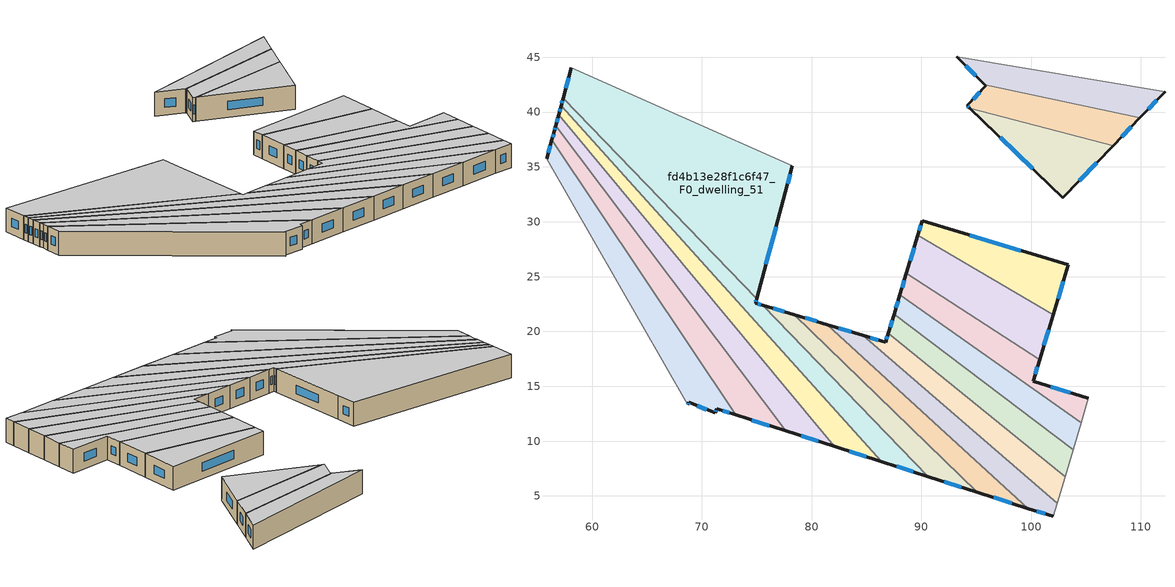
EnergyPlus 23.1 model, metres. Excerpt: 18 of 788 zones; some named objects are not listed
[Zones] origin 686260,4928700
fd4b13e28f1c6f47_F0_dwelling_37
 floor ground (EU_floor_Construction): 56.32,37.46 73.07,12.39 71.34,12.95 71.2,12.57 68.8,13.53 68.71,13.31 55.82,35.76 z0
 wall outside (EU_wall_Construction): 68.71,13.31 68.8,13.53 71.2,12.57 71.34,12.95 73.07,12.39 / 56.32,37.46 55.82,35.76 z0:3
 wall to fd4b13e28f1c6f47_F0_dwelling_36 (EU_wall_Construction): 55.82,35.76 68.71,13.31 z0:3
 wall to fd4b13e28f1c6f47_F0_dwelling_38 (EU_wall_Construction): 73.07,12.39 56.32,37.46 z0:3
 window (EU_Window_Construction): 68.74,13.38 68.77,13.46 / 56.16,36.91 55.99,36.31 / 71.9,12.77 72.51,12.57 / 71.24,12.69 71.29,12.83 / 69.58,13.22 70.42,12.88 z0.97:2.03
 ceiling to fd4b13e28f1c6f47_F1_dwelling_37 (EU_floor_Construction): 73.07,12.39 56.32,37.46 55.82,35.76 68.71,13.31 68.8,13.53 71.2,12.57 71.34,12.95 z3
fd4b13e28f1c6f47_F0_dwelling_38
 floor ground (EU_floor_Construction): 56.68,38.75 77.62,10.94 73.07,12.39 56.32,37.46 56.55,38.24 z0
 wall outside (EU_wall_Construction): 56.68,38.75 56.55,38.24 56.32,37.46 / 73.07,12.39 77.62,10.94 z0:3
 wall to fd4b13e28f1c6f47_F0_dwelling_39 (EU_wall_Construction): 77.62,10.94 56.68,38.75 z0:3
 window (EU_Window_Construction): 56.47,37.99 56.4,37.72 / 56.64,38.58 56.59,38.4 / 74.54,11.92 76.15,11.41 z0.97:2.03
 ceiling to fd4b13e28f1c6f47_F1_dwelling_38 (EU_floor_Construction): 77.62,10.94 56.68,38.75 56.55,38.24 56.32,37.46 73.07,12.39 z3
fd4b13e28f1c6f47_F0_dwelling_39
 floor ground (EU_floor_Construction): 56.95,39.76 82.04,9.52 77.62,10.94 56.68,38.75 z0
 wall outside (EU_wall_Construction): 56.95,39.76 56.68,38.75 / 77.62,10.94 82.04,9.52 z0:3
 wall to fd4b13e28f1c6f47_F0_dwelling_40 (EU_wall_Construction): 82.04,9.52 56.95,39.76 z0:3
 window (EU_Window_Construction): 56.86,39.43 56.77,39.08 / 79.05,10.48 80.61,9.98 z0.97:2.03
 ceiling to fd4b13e28f1c6f47_F1_dwelling_39 (EU_floor_Construction): 82.04,9.52 56.95,39.76 56.68,38.75 77.62,10.94 z3
fd4b13e28f1c6f47_F0_dwelling_40
 floor ground (EU_floor_Construction): 57.16,40.57 86.37,8.14 82.04,9.52 56.95,39.76 z0
 wall outside (EU_wall_Construction): 57.16,40.57 56.95,39.76 / 82.04,9.52 86.37,8.14 z0:3
 wall to fd4b13e28f1c6f47_F0_dwelling_41 (EU_wall_Construction): 86.37,8.14 57.16,40.57 z0:3
 window (EU_Window_Construction): 57.09,40.31 57.02,40.02 / 83.44,9.08 84.97,8.59 z0.97:2.03
 ceiling to fd4b13e28f1c6f47_F1_dwelling_40 (EU_floor_Construction): 86.37,8.14 57.16,40.57 56.95,39.76 82.04,9.52 z3
fd4b13e28f1c6f47_F0_dwelling_41
 floor ground (EU_floor_Construction): 74.99,22.97 74.89,22.59 75.56,22.39 90.64,6.77 86.37,8.14 57.16,40.57 57.34,41.24 z0
 wall outside (EU_wall_Construction): 86.37,8.14 90.64,6.77 / 57.34,41.24 57.16,40.57 / 75.56,22.39 74.89,22.59 74.99,22.97 z0:3
 wall to fd4b13e28f1c6f47_F0_dwelling_42 (EU_wall_Construction): 90.64,6.77 75.56,22.39 z0:3
 wall to fd4b13e28f1c6f47_F0_dwelling_51 (EU_wall_Construction): 74.99,22.97 57.34,41.24 z0:3
 window (EU_Window_Construction): 87.75,7.7 89.26,7.22 / 57.28,41.03 57.22,40.79 / 74.92,22.71 74.96,22.85 / 75.34,22.45 75.1,22.52 z0.97:2.03
 ceiling to fd4b13e28f1c6f47_F1_dwelling_41 (EU_floor_Construction): 90.64,6.77 75.56,22.39 74.89,22.59 74.99,22.97 57.34,41.24 57.16,40.57 86.37,8.14 z3
fd4b13e28f1c6f47_F0_dwelling_42
 floor ground (EU_floor_Construction): 90.64,6.77 75.56,22.39 78.42,21.52 95.08,5.35 z0
 wall outside (EU_wall_Construction): 90.64,6.77 95.08,5.35 / 78.42,21.52 75.56,22.39 z0:3
 wall to fd4b13e28f1c6f47_F0_dwelling_43 (EU_wall_Construction): 95.08,5.35 78.42,21.52 z0:3
 window (EU_Window_Construction): 92.08,6.31 93.64,5.81 / 77.49,21.8 76.48,22.11 z0.97:2.03
 ceiling to fd4b13e28f1c6f47_F1_dwelling_42 (EU_floor_Construction): 95.08,5.35 78.42,21.52 75.56,22.39 90.64,6.77 z3
fd4b13e28f1c6f47_F0_dwelling_43
 floor ground (EU_floor_Construction): 95.08,5.35 78.42,21.52 81.43,20.61 99.77,3.85 z0
 wall outside (EU_wall_Construction): 95.08,5.35 99.77,3.85 / 81.43,20.61 78.42,21.52 z0:3
 wall to fd4b13e28f1c6f47_F0_dwelling_44 (EU_wall_Construction): 99.77,3.85 81.43,20.61 z0:3
 window (EU_Window_Construction): 96.6,4.87 98.25,4.34 / 80.46,20.91 79.4,21.23 z0.97:2.03
 ceiling to fd4b13e28f1c6f47_F1_dwelling_43 (EU_floor_Construction): 99.77,3.85 81.43,20.61 78.42,21.52 95.08,5.35 z3
fd4b13e28f1c6f47_F0_dwelling_44
 floor ground (EU_floor_Construction): 102.39,4.34 102.03,3.13 99.77,3.85 81.43,20.61 84.66,19.64 z0
 wall outside (EU_wall_Construction): 99.77,3.85 102.03,3.13 / 84.66,19.64 81.43,20.61 z0:3
 wall adiabatic (EU_wall_Construction): 102.03,3.13 102.39,4.34 z0:3
 wall to fd4b13e28f1c6f47_F0_dwelling_45 (EU_wall_Construction): 102.39,4.34 84.66,19.64 z0:3
 window (EU_Window_Construction): 100.5,3.62 101.3,3.36 / 83.61,19.95 82.48,20.3 z0.97:2.03
 ceiling to fd4b13e28f1c6f47_F1_dwelling_44 (EU_floor_Construction): 102.03,3.13 102.39,4.34 84.66,19.64 81.43,20.61 99.77,3.85 z3
fd4b13e28f1c6f47_F0_dwelling_45
 floor ground (EU_floor_Construction): 103.1,6.76 102.39,4.34 84.66,19.64 86.74,19.01 86.98,19.82 z0
 wall outside (EU_wall_Construction): 86.98,19.82 86.74,19.01 84.66,19.64 z0:3
 wall to fd4b13e28f1c6f47_F0_dwelling_46 (EU_wall_Construction): 103.1,6.76 86.98,19.82 z0:3
 wall adiabatic (EU_wall_Construction): 102.39,4.34 103.1,6.76 z0:3
 window (EU_Window_Construction): 86.06,19.21 85.33,19.43 / 86.9,19.55 86.82,19.27 z0.97:2.03
 ceiling to fd4b13e28f1c6f47_F1_dwelling_45 (EU_floor_Construction): 102.39,4.34 103.1,6.76 86.98,19.82 86.74,19.01 84.66,19.64 z3
fd4b13e28f1c6f47_F0_dwelling_46
 floor ground (EU_floor_Construction): 103.83,9.22 103.1,6.76 86.98,19.82 87.52,21.58 z0
 wall outside (EU_wall_Construction): 87.52,21.58 86.98,19.82 z0:3
 wall adiabatic (EU_wall_Construction): 103.1,6.76 103.83,9.22 z0:3
 wall to fd4b13e28f1c6f47_F0_dwelling_47 (EU_wall_Construction): 103.83,9.22 87.52,21.58 z0:3
 window (EU_Window_Construction): 87.34,21.01 87.15,20.39 z0.97:2.03
 ceiling to fd4b13e28f1c6f47_F1_dwelling_46 (EU_floor_Construction): 103.1,6.76 103.83,9.22 87.52,21.58 86.98,19.82 z3
fd4b13e28f1c6f47_F0_dwelling_47
 floor ground (EU_floor_Construction): 104.56,11.69 103.83,9.22 87.52,21.58 88.05,23.34 z0
 wall outside (EU_wall_Construction): 88.05,23.34 87.52,21.58 z0:3
 wall adiabatic (EU_wall_Construction): 103.83,9.22 104.56,11.69 z0:3
 wall to fd4b13e28f1c6f47_F0_dwelling_48 (EU_wall_Construction): 104.56,11.69 88.05,23.34 z0:3
 window (EU_Window_Construction): 87.88,22.77 87.69,22.15 z0.97:2.03
 ceiling to fd4b13e28f1c6f47_F1_dwelling_47 (EU_floor_Construction): 103.83,9.22 104.56,11.69 88.05,23.34 87.52,21.58 z3
fd4b13e28f1c6f47_F0_dwelling_48
 floor ground (EU_floor_Construction): 100.78,17.41 100.19,15.45 105.22,13.91 104.56,11.69 88.05,23.34 88.64,25.3 z0
 wall outside (EU_wall_Construction): 105.22,13.91 100.19,15.45 100.78,17.41 / 88.64,25.3 88.05,23.34 z0:3
 wall adiabatic (EU_wall_Construction): 104.56,11.69 105.22,13.91 z0:3
 wall to fd4b13e28f1c6f47_F0_dwelling_49 (EU_wall_Construction): 100.78,17.41 88.64,25.3 z0:3
 window (EU_Window_Construction): 100.38,16.08 100.59,16.77 / 103.59,14.41 101.82,14.95 / 88.45,24.67 88.24,23.98 z0.97:2.03
 ceiling to fd4b13e28f1c6f47_F1_dwelling_48 (EU_floor_Construction): 104.56,11.69 105.22,13.91 100.19,15.45 100.78,17.41 88.64,25.3 88.05,23.34 z3
fd4b13e28f1c6f47_F0_dwelling_49
 floor ground (EU_floor_Construction): 102.02,21.5 100.78,17.41 88.64,25.3 89.69,28.76 z0
 wall outside (EU_wall_Construction): 89.69,28.76 88.64,25.3 / 100.78,17.41 102.02,21.5 z0:3
 wall to fd4b13e28f1c6f47_F0_dwelling_50 (EU_wall_Construction): 102.02,21.5 89.69,28.76 z0:3
 window (EU_Window_Construction): 89.35,27.64 88.98,26.42 / 101.18,18.74 101.61,20.18 z0.97:2.03
 ceiling to fd4b13e28f1c6f47_F1_dwelling_49 (EU_floor_Construction): 100.78,17.41 102.02,21.5 89.69,28.76 88.64,25.3 z3
fd4b13e28f1c6f47_F0_dwelling_50
 floor ground (EU_floor_Construction): 103.4,26.08 102.02,21.5 89.69,28.76 90.09,30.09 z0
 wall outside (EU_wall_Construction): 102.02,21.5 103.4,26.08 90.09,30.09 89.69,28.76 z0:3
 window (EU_Window_Construction): 99.08,27.38 94.4,28.79 / 102.46,22.99 102.95,24.59 / 89.96,29.66 89.82,29.19 z0.97:2.03
 ceiling to fd4b13e28f1c6f47_F1_dwelling_50 (EU_floor_Construction): 102.02,21.5 103.4,26.08 90.09,30.09 89.69,28.76 z3
fd4b13e28f1c6f47_F0_dwelling_51
 floor ground (EU_floor_Construction): 78.24,35.12 77.6,32.68 74.99,22.97 57.34,41.24 58.08,44.05 z0
 wall outside (EU_wall_Construction): 74.99,22.97 77.6,32.68 78.24,35.12 / 58.08,44.05 57.34,41.24 z0:3
 wall to fd4b13e28f1c6f47_F0_dwelling_52 (EU_wall_Construction): 78.24,35.12 58.08,44.05 z0:3
 window (EU_Window_Construction): 75.84,26.12 76.75,29.53 / 57.84,43.14 57.58,42.15 / 77.81,33.47 78.03,34.33 z0.97:2.03
 ceiling to fd4b13e28f1c6f47_F1_dwelling_51 (EU_floor_Construction): 74.99,22.97 77.6,32.68 78.24,35.12 58.08,44.05 57.34,41.24 z3
fd4b13e28f1c6f47_F0_dwelling_53
 floor ground (EU_floor_Construction): 107.49,36.94 102.91,32.19 94.42,40.37 z0
 wall outside (EU_wall_Construction): 94.42,40.37 102.91,32.19 107.49,36.94 z0:3
 wall to fd4b13e28f1c6f47_F0_dwelling_54 (EU_wall_Construction): 107.49,36.94 94.42,40.37 z0:3
 window (EU_Window_Construction): 104.39,33.73 106,35.4 / 97.17,37.72 100.16,34.84 z0.97:2.03
 ceiling to fd4b13e28f1c6f47_F1_dwelling_53 (EU_floor_Construction): 102.91,32.19 107.49,36.94 94.42,40.37 z3
fd4b13e28f1c6f47_F0_dwelling_54
 floor ground (EU_floor_Construction): 109.93,39.47 107.49,36.94 94.42,40.37 94.17,40.62 95.88,42.39 95.79,42.48 z0
 wall outside (EU_wall_Construction): 95.79,42.48 95.88,42.39 94.17,40.62 94.42,40.37 / 107.49,36.94 109.93,39.47 z0:3
 wall to fd4b13e28f1c6f47_F0_dwelling_55 (EU_wall_Construction): 109.93,39.47 95.79,42.48 z0:3
 window (EU_Window_Construction): 94.25,40.54 94.34,40.45 / 95.32,41.81 94.72,41.19 / 108.28,37.76 109.14,38.65 z0.97:2.03
 ceiling to fd4b13e28f1c6f47_F1_dwelling_54 (EU_floor_Construction): 107.49,36.94 109.93,39.47 95.79,42.48 95.88,42.39 94.17,40.62 94.42,40.37 z3
fd4b13e28f1c6f47_F0_dwelling_55
 floor ground (EU_floor_Construction): 112.22,41.84 109.93,39.47 95.79,42.48 93.24,45.07 z0
 wall outside (EU_wall_Construction): 93.24,45.07 95.79,42.48 / 109.93,39.47 112.22,41.84 z0:3
 wall to fd4b13e28f1c6f47_F0_dwelling_56 (EU_wall_Construction): 112.22,41.84 93.24,45.07 z0:3
 window (EU_Window_Construction): 94.07,44.23 94.96,43.32 / 110.67,40.24 111.47,41.07 z0.97:2.03
 ceiling to fd4b13e28f1c6f47_F1_dwelling_55 (EU_floor_Construction): 109.93,39.47 112.22,41.84 93.24,45.07 95.79,42.48 z3
[Building]
EU S2 Campaign: North Axis=0; Terrain=City; Solar Distribution=FullExterior
[Site:Location]
Bologna: Latitude=44.5; Longitude=11.25; Time Zone=1; Elevation=37
[SizingPeriod:WeatherFileDays]
AnnualSizingPeriod: Begin Month=1; Begin Day of Month=1; End Month=12; End Day of Month=31; Day of Week for Start Day=Monday; Use Weather File Daylight Saving Period=No; Use Weather File Rain and Snow Indicators=No
[MATERIAL]
EU_InternalMass_Material: Roughness=MediumRough; Thickness=0.1; Conductivity=1; Density=1800; Specific Heat=900; Thermal Absorptance=0.9; Solar Absorptance=0.7; Visible Absorptance=0.7
[MATERIAL:NOMASS] Roughness=MediumRough; Thermal Absorptance=0.9; Solar Absorptance=0.7; Visible Absorptance=0.7
Name | Thermal Resistance
EU_wall_NoMass | 0.779417
EU_floor_NoMass | 0.588222
[WINDOWMATERIAL:SIMPLEGLAZINGSYSTEM]
EU_Window_SimpleGlazing: UFactor=5.16242; Solar Heat Gain Coefficient=0.85; Visible Transmittance=0.85
[CONSTRUCTION]
EU_wall_Construction: EU_wall_NoMass
EU_floor_Construction: EU_floor_NoMass
EU_Window_Construction: EU_Window_SimpleGlazing
EU_InternalMass_Construction: EU_InternalMass_Material
[ZONE] Type=1; Multiplier=1; Ceiling Height=autocalculate; Floor Area=autocalculate; Part of Total Floor Area=Yes
Name | Volume
fd4b13e28f1c6f47_F0_dwelling_37 | 190.11
fd4b13e28f1c6f47_F0_dwelling_38 | 190.018
fd4b13e28f1c6f47_F0_dwelling_39 | 190.095
fd4b13e28f1c6f47_F0_dwelling_40 | 190.117
fd4b13e28f1c6f47_F0_dwelling_41 | 190.074
fd4b13e28f1c6f47_F0_dwelling_42 | 119.744
fd4b13e28f1c6f47_F0_dwelling_43 | 126.868
fd4b13e28f1c6f47_F0_dwelling_44 | 131.747
fd4b13e28f1c6f47_F0_dwelling_45 | 127.926
fd4b13e28f1c6f47_F0_dwelling_46 | 126.876
fd4b13e28f1c6f47_F0_dwelling_47 | 126.95
fd4b13e28f1c6f47_F0_dwelling_48 | 120.264
fd4b13e28f1c6f47_F0_dwelling_49 | 164.548
fd4b13e28f1c6f47_F0_dwelling_50 | 128.534
fd4b13e28f1c6f47_F0_dwelling_51 | 505.823
fd4b13e28f1c6f47_F0_dwelling_53 | 116.773
fd4b13e28f1c6f47_F0_dwelling_54 | 113.755
fd4b13e28f1c6f47_F0_dwelling_55 | 121.934
[INTERNALMASS] Construction=EU_InternalMass_Construction
Name | Zone or ZoneList | Surface Area
fd4b13e28f1c6f47_F0_dwelling_37_EU_InternalMass | fd4b13e28f1c6f47_F0_dwelling_37 | 63.37
fd4b13e28f1c6f47_F0_dwelling_38_EU_InternalMass | fd4b13e28f1c6f47_F0_dwelling_38 | 63.3395
fd4b13e28f1c6f47_F0_dwelling_39_EU_InternalMass | fd4b13e28f1c6f47_F0_dwelling_39 | 63.3649
fd4b13e28f1c6f47_F0_dwelling_40_EU_InternalMass | fd4b13e28f1c6f47_F0_dwelling_40 | 63.3723
fd4b13e28f1c6f47_F0_dwelling_41_EU_InternalMass | fd4b13e28f1c6f47_F0_dwelling_41 | 63.3581
fd4b13e28f1c6f47_F0_dwelling_42_EU_InternalMass | fd4b13e28f1c6f47_F0_dwelling_42 | 39.9143
fd4b13e28f1c6f47_F0_dwelling_43_EU_InternalMass | fd4b13e28f1c6f47_F0_dwelling_43 | 42.2893
fd4b13e28f1c6f47_F0_dwelling_44_EU_InternalMass | fd4b13e28f1c6f47_F0_dwelling_44 | 43.9156
fd4b13e28f1c6f47_F0_dwelling_45_EU_InternalMass | fd4b13e28f1c6f47_F0_dwelling_45 | 42.6423
fd4b13e28f1c6f47_F0_dwelling_46_EU_InternalMass | fd4b13e28f1c6f47_F0_dwelling_46 | 42.2918
fd4b13e28f1c6f47_F0_dwelling_47_EU_InternalMass | fd4b13e28f1c6f47_F0_dwelling_47 | 42.3171
fd4b13e28f1c6f47_F0_dwelling_48_EU_InternalMass | fd4b13e28f1c6f47_F0_dwelling_48 | 40.0876
fd4b13e28f1c6f47_F0_dwelling_49_EU_InternalMass | fd4b13e28f1c6f47_F0_dwelling_49 | 54.8485
fd4b13e28f1c6f47_F0_dwelling_50_EU_InternalMass | fd4b13e28f1c6f47_F0_dwelling_50 | 42.8446
fd4b13e28f1c6f47_F0_dwelling_51_EU_InternalMass | fd4b13e28f1c6f47_F0_dwelling_51 | 168.598
fd4b13e28f1c6f47_F0_dwelling_53_EU_InternalMass | fd4b13e28f1c6f47_F0_dwelling_53 | 38.922
fd4b13e28f1c6f47_F0_dwelling_54_EU_InternalMass | fd4b13e28f1c6f47_F0_dwelling_54 | 37.9189
fd4b13e28f1c6f47_F0_dwelling_55_EU_InternalMass | fd4b13e28f1c6f47_F0_dwelling_55 | 40.6451
[OTHEREQUIPMENT] Fuel Type=Electricity; Design Level Calculation Method=Watts/Area; Power per Zone Floor Area=1; Fraction Latent=0; Fraction Radiant=0; Fraction Lost=0; Carbon Dioxide Generation Rate=0; EndUse Subcategory=EU_Step8_InternalGains
Name | Zone or ZoneList or Space or SpaceList | Schedule
EU_Step8_InternalGain_fd4b13e28f1c6f47_F0_dwelling_37_f000 | fd4b13e28f1c6f47_F0_dwelling_37 | EU_Step8_GainSchedule_fd4b13e28f1c6f47_F0_dwelling_37_f000
EU_Step8_InternalGain_fd4b13e28f1c6f47_F0_dwelling_38_f000 | fd4b13e28f1c6f47_F0_dwelling_38 | EU_Step8_GainSchedule_fd4b13e28f1c6f47_F0_dwelling_38_f000
EU_Step8_InternalGain_fd4b13e28f1c6f47_F0_dwelling_39_f000 | fd4b13e28f1c6f47_F0_dwelling_39 | EU_Step8_GainSchedule_fd4b13e28f1c6f47_F0_dwelling_39_f000
EU_Step8_InternalGain_fd4b13e28f1c6f47_F0_dwelling_40_f000 | fd4b13e28f1c6f47_F0_dwelling_40 | EU_Step8_GainSchedule_fd4b13e28f1c6f47_F0_dwelling_40_f000
EU_Step8_InternalGain_fd4b13e28f1c6f47_F0_dwelling_41_f000 | fd4b13e28f1c6f47_F0_dwelling_41 | EU_Step8_GainSchedule_fd4b13e28f1c6f47_F0_dwelling_41_f000
EU_Step8_InternalGain_fd4b13e28f1c6f47_F0_dwelling_42_f000 | fd4b13e28f1c6f47_F0_dwelling_42 | EU_Step8_GainSchedule_fd4b13e28f1c6f47_F0_dwelling_42_f000
EU_Step8_InternalGain_fd4b13e28f1c6f47_F0_dwelling_43_f000 | fd4b13e28f1c6f47_F0_dwelling_43 | EU_Step8_GainSchedule_fd4b13e28f1c6f47_F0_dwelling_43_f000
EU_Step8_InternalGain_fd4b13e28f1c6f47_F0_dwelling_44_f000 | fd4b13e28f1c6f47_F0_dwelling_44 | EU_Step8_GainSchedule_fd4b13e28f1c6f47_F0_dwelling_44_f000
EU_Step8_InternalGain_fd4b13e28f1c6f47_F0_dwelling_45_f000 | fd4b13e28f1c6f47_F0_dwelling_45 | EU_Step8_GainSchedule_fd4b13e28f1c6f47_F0_dwelling_45_f000
EU_Step8_InternalGain_fd4b13e28f1c6f47_F0_dwelling_46_f000 | fd4b13e28f1c6f47_F0_dwelling_46 | EU_Step8_GainSchedule_fd4b13e28f1c6f47_F0_dwelling_46_f000
EU_Step8_InternalGain_fd4b13e28f1c6f47_F0_dwelling_47_f000 | fd4b13e28f1c6f47_F0_dwelling_47 | EU_Step8_GainSchedule_fd4b13e28f1c6f47_F0_dwelling_47_f000
EU_Step8_InternalGain_fd4b13e28f1c6f47_F0_dwelling_48_f000 | fd4b13e28f1c6f47_F0_dwelling_48 | EU_Step8_GainSchedule_fd4b13e28f1c6f47_F0_dwelling_48_f000
EU_Step8_InternalGain_fd4b13e28f1c6f47_F0_dwelling_49_f000 | fd4b13e28f1c6f47_F0_dwelling_49 | EU_Step8_GainSchedule_fd4b13e28f1c6f47_F0_dwelling_49_f000
EU_Step8_InternalGain_fd4b13e28f1c6f47_F0_dwelling_50_f000 | fd4b13e28f1c6f47_F0_dwelling_50 | EU_Step8_GainSchedule_fd4b13e28f1c6f47_F0_dwelling_50_f000
EU_Step8_InternalGain_fd4b13e28f1c6f47_F0_dwelling_51_f000 | fd4b13e28f1c6f47_F0_dwelling_51 | EU_Step8_GainSchedule_fd4b13e28f1c6f47_F0_dwelling_51_f000
EU_Step8_InternalGain_fd4b13e28f1c6f47_F0_dwelling_53_f000 | fd4b13e28f1c6f47_F0_dwelling_53 | EU_Step8_GainSchedule_fd4b13e28f1c6f47_F0_dwelling_53_f000
EU_Step8_InternalGain_fd4b13e28f1c6f47_F0_dwelling_54_f000 | fd4b13e28f1c6f47_F0_dwelling_54 | EU_Step8_GainSchedule_fd4b13e28f1c6f47_F0_dwelling_54_f000
EU_Step8_InternalGain_fd4b13e28f1c6f47_F0_dwelling_55_f000 | fd4b13e28f1c6f47_F0_dwelling_55 | EU_Step8_GainSchedule_fd4b13e28f1c6f47_F0_dwelling_55_f000
[ZONEVENTILATION:DESIGNFLOWRATE] Schedule=EU_AlwaysOn; Design Flow Rate Calculation Method=AirChanges/Hour; Air Changes per Hour=0.712058; Ventilation Type=Natural; Fan Pressure Rise=0; Fan Total Efficiency=1; Constant Term Coefficient=1; Temperature Term Coefficient=0; Velocity Term Coefficient=0; Velocity Squared Term Coefficient=0; Minimum Indoor Temperature=-100; Maximum Indoor Temperature=100; Delta Temperature=-100; Minimum Outdoor Temperature=-100; Maximum Outdoor Temperature=100; Maximum Wind Speed=40
Name | Zone or ZoneList or Space or SpaceList
EU_ConstantAir_fd4b13e28f1c6f47_F0_dwelling_37 | fd4b13e28f1c6f47_F0_dwelling_37
EU_ConstantAir_fd4b13e28f1c6f47_F0_dwelling_38 | fd4b13e28f1c6f47_F0_dwelling_38
EU_ConstantAir_fd4b13e28f1c6f47_F0_dwelling_39 | fd4b13e28f1c6f47_F0_dwelling_39
EU_ConstantAir_fd4b13e28f1c6f47_F0_dwelling_40 | fd4b13e28f1c6f47_F0_dwelling_40
EU_ConstantAir_fd4b13e28f1c6f47_F0_dwelling_41 | fd4b13e28f1c6f47_F0_dwelling_41
EU_ConstantAir_fd4b13e28f1c6f47_F0_dwelling_42 | fd4b13e28f1c6f47_F0_dwelling_42
EU_ConstantAir_fd4b13e28f1c6f47_F0_dwelling_43 | fd4b13e28f1c6f47_F0_dwelling_43
EU_ConstantAir_fd4b13e28f1c6f47_F0_dwelling_44 | fd4b13e28f1c6f47_F0_dwelling_44
EU_ConstantAir_fd4b13e28f1c6f47_F0_dwelling_45 | fd4b13e28f1c6f47_F0_dwelling_45
EU_ConstantAir_fd4b13e28f1c6f47_F0_dwelling_46 | fd4b13e28f1c6f47_F0_dwelling_46
EU_ConstantAir_fd4b13e28f1c6f47_F0_dwelling_47 | fd4b13e28f1c6f47_F0_dwelling_47
EU_ConstantAir_fd4b13e28f1c6f47_F0_dwelling_48 | fd4b13e28f1c6f47_F0_dwelling_48
EU_ConstantAir_fd4b13e28f1c6f47_F0_dwelling_49 | fd4b13e28f1c6f47_F0_dwelling_49
EU_ConstantAir_fd4b13e28f1c6f47_F0_dwelling_50 | fd4b13e28f1c6f47_F0_dwelling_50
EU_ConstantAir_fd4b13e28f1c6f47_F0_dwelling_51 | fd4b13e28f1c6f47_F0_dwelling_51
EU_ConstantAir_fd4b13e28f1c6f47_F0_dwelling_53 | fd4b13e28f1c6f47_F0_dwelling_53
EU_ConstantAir_fd4b13e28f1c6f47_F0_dwelling_54 | fd4b13e28f1c6f47_F0_dwelling_54
EU_ConstantAir_fd4b13e28f1c6f47_F0_dwelling_55 | fd4b13e28f1c6f47_F0_dwelling_55
[HVACTEMPLATE:THERMOSTAT] Constant Heating Setpoint=20; Constant Cooling Setpoint=50
EU_HeatOnly_fd4b13e28f1c6f47_F10_dwelling_7; EU_HeatOnly_fd4b13e28f1c6f47_F10_dwelling_8; EU_HeatOnly_fd4b13e28f1c6f47_F10_dwelling_9; EU_HeatOnly_fd4b13e28f1c6f47_F10_dwelling_10; EU_HeatOnly_fd4b13e28f1c6f47_F10_dwelling_11; EU_HeatOnly_fd4b13e28f1c6f47_F10_dwelling_12; EU_HeatOnly_fd4b13e28f1c6f47_F10_dwelling_13; EU_HeatOnly_fd4b13e28f1c6f47_F10_dwelling_14; EU_HeatOnly_fd4b13e28f1c6f47_F10_dwelling_15; EU_HeatOnly_fd4b13e28f1c6f47_F10_dwelling_16; EU_HeatOnly_fd4b13e28f1c6f47_F10_dwelling_17; EU_HeatOnly_fd4b13e28f1c6f47_F10_dwelling_18; EU_HeatOnly_fd4b13e28f1c6f47_F10_dwelling_19; EU_HeatOnly_fd4b13e28f1c6f47_F10_dwelling_20; EU_HeatOnly_fd4b13e28f1c6f47_F10_dwelling_21; EU_HeatOnly_fd4b13e28f1c6f47_F10_dwelling_22; EU_HeatOnly_fd4b13e28f1c6f47_F10_dwelling_23; EU_HeatOnly_fd4b13e28f1c6f47_F10_dwelling_24; EU_HeatOnly_fd4b13e28f1c6f47_F10_dwelling_25; EU_HeatOnly_fd4b13e28f1c6f47_F10_dwelling_26; EU_HeatOnly_fd4b13e28f1c6f47_F10_dwelling_27; EU_HeatOnly_fd4b13e28f1c6f47_F10_dwelling_28; EU_HeatOnly_fd4b13e28f1c6f47_F10_dwelling_29; EU_HeatOnly_fd4b13e28f1c6f47_F10_dwelling_30; EU_HeatOnly_fd4b13e28f1c6f47_F10_dwelling_31; EU_HeatOnly_fd4b13e28f1c6f47_F10_dwelling_32; EU_HeatOnly_fd4b13e28f1c6f47_F10_dwelling_33; EU_HeatOnly_fd4b13e28f1c6f47_F10_dwelling_34; EU_HeatOnly_fd4b13e28f1c6f47_F10_dwelling_35; EU_HeatOnly_fd4b13e28f1c6f47_F10_dwelling_36; EU_HeatOnly_fd4b13e28f1c6f47_F10_dwelling_37; EU_HeatOnly_fd4b13e28f1c6f47_F10_dwelling_38; EU_HeatOnly_fd4b13e28f1c6f47_F10_dwelling_39; EU_HeatOnly_fd4b13e28f1c6f47_F10_dwelling_40; EU_HeatOnly_fd4b13e28f1c6f47_F10_dwelling_41; EU_HeatOnly_fd4b13e28f1c6f47_F10_dwelling_42; EU_HeatOnly_fd4b13e28f1c6f47_F10_dwelling_43; EU_HeatOnly_fd4b13e28f1c6f47_F10_dwelling_44; EU_HeatOnly_fd4b13e28f1c6f47_F10_dwelling_45; EU_HeatOnly_fd4b13e28f1c6f47_F10_dwelling_46; EU_HeatOnly_fd4b13e28f1c6f47_F10_dwelling_47; EU_HeatOnly_fd4b13e28f1c6f47_F10_dwelling_48; EU_HeatOnly_fd4b13e28f1c6f47_F10_dwelling_49; EU_HeatOnly_fd4b13e28f1c6f47_F10_dwelling_50; EU_HeatOnly_fd4b13e28f1c6f47_F10_dwelling_51; EU_HeatOnly_fd4b13e28f1c6f47_F10_dwelling_52; EU_HeatOnly_fd4b13e28f1c6f47_F10_dwelling_53; EU_HeatOnly_fd4b13e28f1c6f47_F10_dwelling_54; EU_HeatOnly_fd4b13e28f1c6f47_F10_dwelling_55; EU_HeatOnly_fd4b13e28f1c6f47_F10_dwelling_56; EU_HeatOnly_fd4b13e28f1c6f47_F10_dwelling_57; EU_HeatOnly_fd4b13e28f1c6f47_F10_dwelling_58; EU_HeatOnly_fd4b13e28f1c6f47_F10_dwelling_59; EU_HeatOnly_fd4b13e28f1c6f47_F10_dwelling_60; EU_HeatOnly_fd4b13e28f1c6f47_F10_dwelling_61; EU_HeatOnly_fd4b13e28f1c6f47_F10_dwelling_62; EU_HeatOnly_fd4b13e28f1c6f47_F10_dwelling_63; EU_HeatOnly_fd4b13e28f1c6f47_F10_dwelling_64; EU_HeatOnly_fd4b13e28f1c6f47_F10_dwelling_65; EU_HeatOnly_fd4b13e28f1c6f47_F10_dwelling_66; EU_HeatOnly_fd4b13e28f1c6f47_F10_dwelling_67; EU_HeatOnly_fd4b13e28f1c6f47_F10_dwelling_68; EU_HeatOnly_fd4b13e28f1c6f47_F10_dwelling_69; EU_HeatOnly_fd4b13e28f1c6f47_F10_dwelling_70
[HVACTEMPLATE:ZONE:IDEALLOADSAIRSYSTEM] System Availability Schedule=EU_AlwaysOn; Maximum Heating Supply Air Temperature=50; Minimum Cooling Supply Air Temperature=13; Maximum Heating Supply Air Humidity Ratio=0.0156; Minimum Cooling Supply Air Humidity Ratio=0.0077; Heating Limit=NoLimit; Cooling Limit=NoLimit; Heating Availability Schedule=EU_AlwaysOn; Cooling Availability Schedule=EU_CoolingOff; Dehumidification Control Type=ConstantSensibleHeatRatio; Cooling Sensible Heat Ratio=0.7; Dehumidification Setpoint=60; Humidification Control Type=None; Humidification Setpoint=30; Outdoor Air Method=None; Outdoor Air Flow Rate per Person=0.00944; Outdoor Air Flow Rate per Zone Floor Area=0; Outdoor Air Flow Rate per Zone=0; Demand Controlled Ventilation Type=None; Outdoor Air Economizer Type=NoEconomizer; Heat Recovery Type=None; Sensible Heat Recovery Effectiveness=0.7; Latent Heat Recovery Effectiveness=0.65
Name | Template Thermostat
fd4b13e28f1c6f47_F0_dwelling_37 | EU_HeatOnly_fd4b13e28f1c6f47_F0_dwelling_37
fd4b13e28f1c6f47_F0_dwelling_38 | EU_HeatOnly_fd4b13e28f1c6f47_F0_dwelling_38
fd4b13e28f1c6f47_F0_dwelling_39 | EU_HeatOnly_fd4b13e28f1c6f47_F0_dwelling_39
fd4b13e28f1c6f47_F0_dwelling_40 | EU_HeatOnly_fd4b13e28f1c6f47_F0_dwelling_40
fd4b13e28f1c6f47_F0_dwelling_41 | EU_HeatOnly_fd4b13e28f1c6f47_F0_dwelling_41
fd4b13e28f1c6f47_F0_dwelling_42 | EU_HeatOnly_fd4b13e28f1c6f47_F0_dwelling_42
fd4b13e28f1c6f47_F0_dwelling_43 | EU_HeatOnly_fd4b13e28f1c6f47_F0_dwelling_43
fd4b13e28f1c6f47_F0_dwelling_44 | EU_HeatOnly_fd4b13e28f1c6f47_F0_dwelling_44
fd4b13e28f1c6f47_F0_dwelling_45 | EU_HeatOnly_fd4b13e28f1c6f47_F0_dwelling_45
fd4b13e28f1c6f47_F0_dwelling_46 | EU_HeatOnly_fd4b13e28f1c6f47_F0_dwelling_46
fd4b13e28f1c6f47_F0_dwelling_47 | EU_HeatOnly_fd4b13e28f1c6f47_F0_dwelling_47
fd4b13e28f1c6f47_F0_dwelling_48 | EU_HeatOnly_fd4b13e28f1c6f47_F0_dwelling_48
fd4b13e28f1c6f47_F0_dwelling_49 | EU_HeatOnly_fd4b13e28f1c6f47_F0_dwelling_49
fd4b13e28f1c6f47_F0_dwelling_50 | EU_HeatOnly_fd4b13e28f1c6f47_F0_dwelling_50
fd4b13e28f1c6f47_F0_dwelling_51 | EU_HeatOnly_fd4b13e28f1c6f47_F0_dwelling_51
fd4b13e28f1c6f47_F0_dwelling_53 | EU_HeatOnly_fd4b13e28f1c6f47_F0_dwelling_53
fd4b13e28f1c6f47_F0_dwelling_54 | EU_HeatOnly_fd4b13e28f1c6f47_F0_dwelling_54
fd4b13e28f1c6f47_F0_dwelling_55 | EU_HeatOnly_fd4b13e28f1c6f47_F0_dwelling_55
[SIZING:ZONE] Zone Cooling Design Supply Air Temperature Input Method=SupplyAirTemperature; Zone Cooling Design Supply Air Temperature=13; Zone Heating Design Supply Air Temperature Input Method=SupplyAirTemperature; Zone Heating Design Supply Air Temperature=50; Zone Cooling Design Supply Air Humidity Ratio=0.008; Zone Heating Design Supply Air Humidity Ratio=0.008; Cooling Design Air Flow Method=DesignDay; Cooling Design Air Flow Rate=0; Cooling Minimum Air Flow per Zone Floor Area=0.000762; Cooling Minimum Air Flow=0; Cooling Minimum Air Flow Fraction=0.2; Heating Design Air Flow Method=DesignDay; Heating Design Air Flow Rate=0; Heating Maximum Air Flow per Zone Floor Area=0.002032; Heating Maximum Air Flow=0.141576; Heating Maximum Air Flow Fraction=0.3; Account for Dedicated Outdoor Air System=No; Dedicated Outdoor Air System Control Strategy=NeutralSupplyAir; Dedicated Outdoor Air Low Setpoint Temperature for Design=autosize; Dedicated Outdoor Air High Setpoint Temperature for Design=autosize; Zone Load Sizing Method=Sensible Load Only No Latent Load; Zone Latent Cooling Design Supply Air Humidity Ratio Input Method=HumidityRatioDifference; Zone Cooling Design Supply Air Humidity Ratio Difference=0.005; Zone Latent Heating Design Supply Air Humidity Ratio Input Method=HumidityRatioDifference; Zone Humidification Design Supply Air Humidity Ratio Difference=0.005
fd4b13e28f1c6f47_F0_dwelling_37; fd4b13e28f1c6f47_F0_dwelling_38; fd4b13e28f1c6f47_F0_dwelling_39; fd4b13e28f1c6f47_F0_dwelling_40; fd4b13e28f1c6f47_F0_dwelling_41; fd4b13e28f1c6f47_F0_dwelling_42; fd4b13e28f1c6f47_F0_dwelling_43; fd4b13e28f1c6f47_F0_dwelling_44; fd4b13e28f1c6f47_F0_dwelling_45; fd4b13e28f1c6f47_F0_dwelling_46; fd4b13e28f1c6f47_F0_dwelling_47; fd4b13e28f1c6f47_F0_dwelling_48; fd4b13e28f1c6f47_F0_dwelling_49; fd4b13e28f1c6f47_F0_dwelling_50; fd4b13e28f1c6f47_F0_dwelling_51; fd4b13e28f1c6f47_F0_dwelling_53; fd4b13e28f1c6f47_F0_dwelling_54; fd4b13e28f1c6f47_F0_dwelling_55
[SCHEDULE:CONSTANT]
Name | Hourly Value
EU_AlwaysOn | 1
EU_CoolingOff | 0
[SCHEDULE:FILE] Column Number=1; Rows to Skip at Top=0; Number of Hours of Data=8760; Column Separator=Comma; Interpolate to Timestep=No; Minutes per Item=60; Adjust Schedule for Daylight Savings=Yes
Name | File
EU_Step8_GainSchedule_fd4b13e28f1c6f47_F0_dwelling_37_f000 | ../../schedules/fd4b13e28f1c6f47/fd4b13e28f1c6f47_F0_dwelling_37_f000_gain.csv
EU_Step8_GainSchedule_fd4b13e28f1c6f47_F0_dwelling_38_f000 | ../../schedules/fd4b13e28f1c6f47/fd4b13e28f1c6f47_F0_dwelling_38_f000_gain.csv
EU_Step8_GainSchedule_fd4b13e28f1c6f47_F0_dwelling_39_f000 | ../../schedules/fd4b13e28f1c6f47/fd4b13e28f1c6f47_F0_dwelling_39_f000_gain.csv
EU_Step8_GainSchedule_fd4b13e28f1c6f47_F0_dwelling_40_f000 | ../../schedules/fd4b13e28f1c6f47/fd4b13e28f1c6f47_F0_dwelling_40_f000_gain.csv
EU_Step8_GainSchedule_fd4b13e28f1c6f47_F0_dwelling_41_f000 | ../../schedules/fd4b13e28f1c6f47/fd4b13e28f1c6f47_F0_dwelling_41_f000_gain.csv
EU_Step8_GainSchedule_fd4b13e28f1c6f47_F0_dwelling_42_f000 | ../../schedules/fd4b13e28f1c6f47/fd4b13e28f1c6f47_F0_dwelling_42_f000_gain.csv
EU_Step8_GainSchedule_fd4b13e28f1c6f47_F0_dwelling_43_f000 | ../../schedules/fd4b13e28f1c6f47/fd4b13e28f1c6f47_F0_dwelling_43_f000_gain.csv
EU_Step8_GainSchedule_fd4b13e28f1c6f47_F0_dwelling_44_f000 | ../../schedules/fd4b13e28f1c6f47/fd4b13e28f1c6f47_F0_dwelling_44_f000_gain.csv
EU_Step8_GainSchedule_fd4b13e28f1c6f47_F0_dwelling_45_f000 | ../../schedules/fd4b13e28f1c6f47/fd4b13e28f1c6f47_F0_dwelling_45_f000_gain.csv
EU_Step8_GainSchedule_fd4b13e28f1c6f47_F0_dwelling_46_f000 | ../../schedules/fd4b13e28f1c6f47/fd4b13e28f1c6f47_F0_dwelling_46_f000_gain.csv
EU_Step8_GainSchedule_fd4b13e28f1c6f47_F0_dwelling_47_f000 | ../../schedules/fd4b13e28f1c6f47/fd4b13e28f1c6f47_F0_dwelling_47_f000_gain.csv
EU_Step8_GainSchedule_fd4b13e28f1c6f47_F0_dwelling_48_f000 | ../../schedules/fd4b13e28f1c6f47/fd4b13e28f1c6f47_F0_dwelling_48_f000_gain.csv
EU_Step8_GainSchedule_fd4b13e28f1c6f47_F0_dwelling_49_f000 | ../../schedules/fd4b13e28f1c6f47/fd4b13e28f1c6f47_F0_dwelling_49_f000_gain.csv
EU_Step8_GainSchedule_fd4b13e28f1c6f47_F0_dwelling_50_f000 | ../../schedules/fd4b13e28f1c6f47/fd4b13e28f1c6f47_F0_dwelling_50_f000_gain.csv
EU_Step8_GainSchedule_fd4b13e28f1c6f47_F0_dwelling_51_f000 | ../../schedules/fd4b13e28f1c6f47/fd4b13e28f1c6f47_F0_dwelling_51_f000_gain.csv
EU_Step8_GainSchedule_fd4b13e28f1c6f47_F0_dwelling_53_f000 | ../../schedules/fd4b13e28f1c6f47/fd4b13e28f1c6f47_F0_dwelling_53_f000_gain.csv
EU_Step8_GainSchedule_fd4b13e28f1c6f47_F0_dwelling_54_f000 | ../../schedules/fd4b13e28f1c6f47/fd4b13e28f1c6f47_F0_dwelling_54_f000_gain.csv
EU_Step8_GainSchedule_fd4b13e28f1c6f47_F0_dwelling_55_f000 | ../../schedules/fd4b13e28f1c6f47/fd4b13e28f1c6f47_F0_dwelling_55_f000_gain.csv
